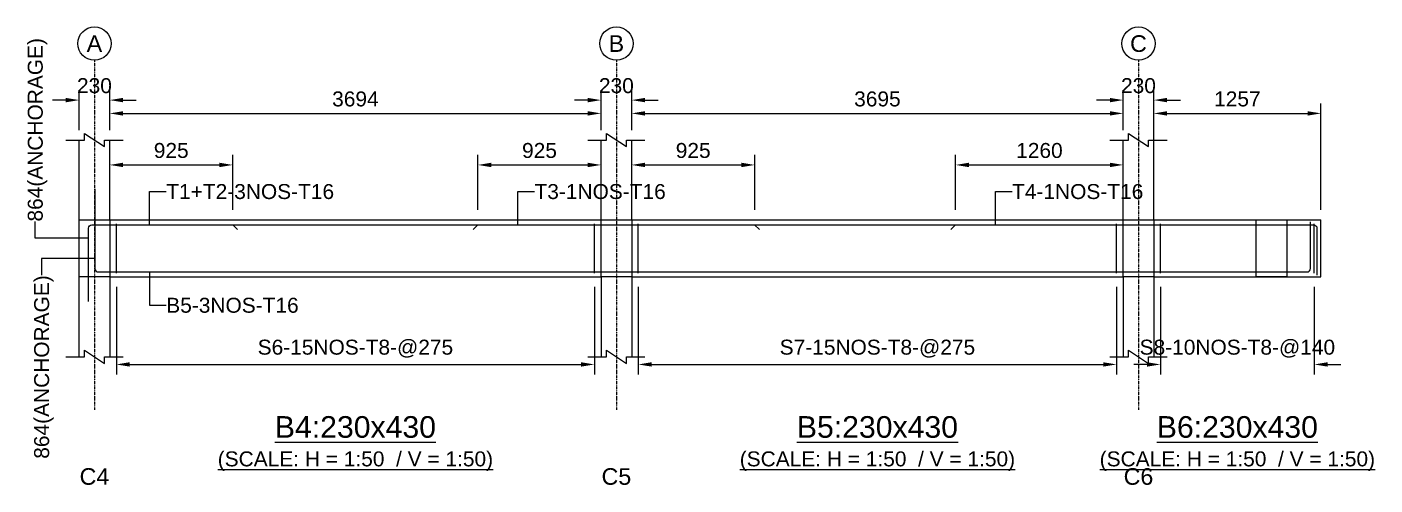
# Model space of a CAD drawing. Header units: inches. Extents: x -816171 to 9366335, y -450961 to 689132.
# Drawn here: x 3454161 to 3474430, y 325307 to 332196 of the extents above; entities that cross this region are included whole.
import ezdxf
from ezdxf.enums import TextEntityAlignment as Align

# ---------------------------------------------------------------- set-up
doc = ezdxf.new("R2010")
doc.units = ezdxf.units.IN
doc.header["$MEASUREMENT"] = 0
doc.linetypes.add('SCCenter', pattern=[1.2, 0.5, -0.3, 0.1, -0.3])
doc.linetypes.add('SCHidden', pattern=[1000, 500, -500])
for name, color, linetype in [('Concrete Line', 2, 'Continuous'), ('Cut Line', 31, 'Continuous'), ('Dimension', 31, 'Continuous'), ('Grid', 8, 'Continuous'), ('Labels', 4, 'Continuous'), ('Labels_Support', 4, 'Continuous'), ('Link', 225, 'Continuous'), ('Reinforcement', 130, 'Continuous'), ('Text', 31, 'Continuous')]:
    doc.layers.add(name, color=color, linetype=linetype)
doc.styles.add('SC-SansSerif', font='SansSerif')
doc.styles.get("Standard").update_dxf_attribs({"font": 'txt.shx'})
doc.dimstyles.new('SCBBSDimStyl', dxfattribs={"dimtxt": 225, "dimasz": 200, "dimexe": 150, "dimexo": 150, "dimgap": 100, "dimtad": 1, "dimtoh": 1, "dimdec": 0, "dimzin": 0, "dimdsep": 46, "dimtxsty": 'SC-SansSerif', "dimcen": 0.09, "dimclrd": 8, "dimclre": 8, "dimclrt": 31, "dimadec": 0, "dimazin": 0, "dimtfac": 1, "dimtdec": 0, "dimtix": 1, "dimtofl": 0, "dimtmove": 0, "dimatfit": 3, "dimfxl": 1, "dimtolj": 1, "dimtzin": 0, "dimarcsym": 0})
doc.dimstyles.get("Standard").update_dxf_attribs({"dimtxt": 0.18, "dimasz": 0.18, "dimexe": 0.18, "dimexo": 0.0625, "dimgap": 0.09, "dimtad": 0, "dimtih": 1, "dimtoh": 1, "dimdec": 4, "dimzin": 0, "dimdsep": 46, "dimtxsty": 'Standard', "dimcen": 0.09, "dimadec": 0, "dimazin": 0, "dimtfac": 1, "dimtdec": 4, "dimtofl": 0, "dimtmove": 0, "dimatfit": 3, "dimfxl": 1, "dimtolj": 1, "dimtzin": 0, "dimarcsym": 0})

# ---------------------------------------------------------------- blocks, each defined once
blk = doc.blocks.new('*D1363')
at = {"layer": 'DEFPOINTS', "color": 0, "transparency": 16777216}
for p in [(3455505, 328436), (3462693, 328436), (3462693, 327121)]:
    blk.add_point(p, dxfattribs=at)
at = {"layer": 'Dimension', "color": 8, "lineweight": -2, "transparency": 16777216}
for p, q in [((3455505, 328286), (3455505, 326971)), ((3462693, 328286), (3462693, 326971)), ((3455705, 327121), (3462493, 327121))]:
    blk.add_line(p, q, dxfattribs=at)
at = {"layer": 'Dimension', "color": 8, "transparency": 16777216}
for points in [[(3455705, 327154), (3455705, 327088), (3455505, 327121)], [(3462493, 327154), (3462493, 327088), (3462693, 327121)]]:
    blk.add_solid(points, dxfattribs=at)
at = {"layer": 'Dimension', "color": 31, "transparency": 16777216, "insert": (3459099, 327358), "char_height": 225, "attachment_point": 5, "style": 'SC-SansSerif'}
blk.add_mtext('\\A1;S6-15NOS-T8-@275', dxfattribs=at)
blk = doc.blocks.new('*D1364')
at = {"layer": 'DEFPOINTS', "color": 0, "transparency": 16777216}
for p in [(3463353, 328436), (3470543, 328436), (3470543, 327121)]:
    blk.add_point(p, dxfattribs=at)
at = {"layer": 'Dimension', "color": 8, "lineweight": -2, "transparency": 16777216}
for p, q in [((3463353, 328286), (3463353, 326971)), ((3470543, 328286), (3470543, 326971)), ((3463553, 327121), (3470343, 327121))]:
    blk.add_line(p, q, dxfattribs=at)
at = {"layer": 'Dimension', "color": 8, "transparency": 16777216}
for points in [[(3463553, 327154), (3463553, 327088), (3463353, 327121)], [(3470343, 327154), (3470343, 327088), (3470543, 327121)]]:
    blk.add_solid(points, dxfattribs=at)
at = {"layer": 'Dimension', "color": 31, "transparency": 16777216, "insert": (3466948, 327358), "char_height": 225, "attachment_point": 5, "style": 'SC-SansSerif'}
blk.add_mtext('\\A1;S7-15NOS-T8-@275', dxfattribs=at)
blk = doc.blocks.new('*D1365')
at = {"layer": 'DEFPOINTS', "color": 0, "transparency": 16777216}
for p in [(3471203, 328436), (3473517, 328436), (3473517, 327121)]:
    blk.add_point(p, dxfattribs=at)
at = {"layer": 'Dimension', "color": 8, "lineweight": -2, "transparency": 16777216}
for p, q in [((3471203, 328286), (3471203, 326971)), ((3473517, 328286), (3473517, 326971)), ((3471003, 327121), (3470803, 327121)), ((3473717, 327121), (3473917, 327121))]:
    blk.add_line(p, q, dxfattribs=at)
at = {"layer": 'Dimension', "color": 8, "transparency": 16777216}
for points in [[(3471003, 327154), (3471003, 327088), (3471203, 327121)], [(3473717, 327154), (3473717, 327088), (3473517, 327121)]]:
    blk.add_solid(points, dxfattribs=at)
at = {"layer": 'Dimension', "color": 31, "transparency": 16777216, "insert": (3472360, 327358), "char_height": 225, "attachment_point": 5, "style": 'SC-SansSerif'}
blk.add_mtext('\\A1;S8-10NOS-T8-@140', dxfattribs=at)
blk = doc.blocks.new('*D1366')
at = {"layer": 'DEFPOINTS', "color": 0, "transparency": 16777216}
for p in [(3457255, 330121), (3455405, 329296), (3457255, 329296)]:
    blk.add_point(p, dxfattribs=at)
at = {"layer": 'Dimension', "color": 8, "lineweight": -2, "transparency": 16777216}
for p, q in [((3455405, 329446), (3455405, 330271)), ((3457255, 329446), (3457255, 330271)), ((3455605, 330121), (3457055, 330121))]:
    blk.add_line(p, q, dxfattribs=at)
at = {"layer": 'Dimension', "color": 8, "transparency": 16777216}
for points in [[(3455605, 330154), (3455605, 330088), (3455405, 330121)], [(3457055, 330154), (3457055, 330088), (3457255, 330121)]]:
    blk.add_solid(points, dxfattribs=at)
at = {"layer": 'Dimension', "color": 31, "transparency": 16777216, "insert": (3456330, 330337), "char_height": 225, "attachment_point": 5, "style": 'SC-SansSerif'}
blk.add_mtext('\\A1;925', dxfattribs=at)
blk = doc.blocks.new('*D1367')
at = {"layer": 'DEFPOINTS', "color": 0, "transparency": 16777216}
for p in [(3462792, 330121), (3460942, 329296), (3462792, 329296)]:
    blk.add_point(p, dxfattribs=at)
at = {"layer": 'Dimension', "color": 8, "lineweight": -2, "transparency": 16777216}
for p, q in [((3460942, 329446), (3460942, 330271)), ((3462792, 329446), (3462792, 330271)), ((3461142, 330121), (3462592, 330121))]:
    blk.add_line(p, q, dxfattribs=at)
at = {"layer": 'Dimension', "color": 8, "transparency": 16777216}
for points in [[(3461142, 330154), (3461142, 330088), (3460942, 330121)], [(3462592, 330154), (3462592, 330088), (3462792, 330121)]]:
    blk.add_solid(points, dxfattribs=at)
at = {"layer": 'Dimension', "color": 31, "transparency": 16777216, "insert": (3461867, 330337), "char_height": 225, "attachment_point": 5, "style": 'SC-SansSerif'}
blk.add_mtext('\\A1;925', dxfattribs=at)
blk = doc.blocks.new('*D1368')
at = {"layer": 'DEFPOINTS', "color": 0, "transparency": 16777216}
for p in [(3465103, 330121), (3463253, 329296), (3465103, 329296)]:
    blk.add_point(p, dxfattribs=at)
at = {"layer": 'Dimension', "color": 8, "lineweight": -2, "transparency": 16777216}
for p, q in [((3463253, 329446), (3463253, 330271)), ((3465103, 329446), (3465103, 330271)), ((3463453, 330121), (3464903, 330121))]:
    blk.add_line(p, q, dxfattribs=at)
at = {"layer": 'Dimension', "color": 8, "transparency": 16777216}
for points in [[(3463453, 330154), (3463453, 330088), (3463253, 330121)], [(3464903, 330154), (3464903, 330088), (3465103, 330121)]]:
    blk.add_solid(points, dxfattribs=at)
at = {"layer": 'Dimension', "color": 31, "transparency": 16777216, "insert": (3464178, 330337), "char_height": 225, "attachment_point": 5, "style": 'SC-SansSerif'}
blk.add_mtext('\\A1;925', dxfattribs=at)
blk = doc.blocks.new('*D1369')
at = {"layer": 'DEFPOINTS', "color": 0, "transparency": 16777216}
for p in [(3470644, 330121), (3468124, 329296), (3470644, 329296)]:
    blk.add_point(p, dxfattribs=at)
at = {"layer": 'Dimension', "color": 8, "lineweight": -2, "transparency": 16777216}
for p, q in [((3468124, 329446), (3468124, 330271)), ((3470644, 329446), (3470644, 330271)), ((3468324, 330121), (3470444, 330121))]:
    blk.add_line(p, q, dxfattribs=at)
at = {"layer": 'Dimension', "color": 8, "transparency": 16777216}
for points in [[(3468324, 330154), (3468324, 330088), (3468124, 330121)], [(3470444, 330154), (3470444, 330088), (3470644, 330121)]]:
    blk.add_solid(points, dxfattribs=at)
at = {"layer": 'Dimension', "color": 31, "transparency": 16777216, "insert": (3469384, 330337), "char_height": 225, "attachment_point": 5, "style": 'SC-SansSerif'}
blk.add_mtext('\\A1;1260', dxfattribs=at)
blk = doc.blocks.new('*D1370')
at = {"layer": 'DEFPOINTS', "color": 0, "transparency": 16777216}
for p in [(3462793, 330896), (3455405, 330496), (3462793, 330496)]:
    blk.add_point(p, dxfattribs=at)
at = {"layer": 'Dimension', "color": 8, "lineweight": -2, "transparency": 16777216}
for p, q in [((3455405, 330646), (3455405, 331046)), ((3462793, 330646), (3462793, 331046)), ((3455605, 330896), (3462593, 330896))]:
    blk.add_line(p, q, dxfattribs=at)
at = {"layer": 'Dimension', "color": 8, "transparency": 16777216}
for points in [[(3455605, 330929), (3455605, 330863), (3455405, 330896)], [(3462593, 330929), (3462593, 330863), (3462793, 330896)]]:
    blk.add_solid(points, dxfattribs=at)
at = {"layer": 'Dimension', "color": 31, "transparency": 16777216, "insert": (3459099, 331112), "char_height": 225, "attachment_point": 5, "style": 'SC-SansSerif'}
blk.add_mtext('\\A1;3694', dxfattribs=at)
blk = doc.blocks.new('*D1371')
at = {"layer": 'DEFPOINTS', "color": 0, "transparency": 16777216}
for p in [(3470643, 330896), (3463253, 330496), (3470643, 330496)]:
    blk.add_point(p, dxfattribs=at)
at = {"layer": 'Dimension', "color": 8, "lineweight": -2, "transparency": 16777216}
for p, q in [((3463253, 330646), (3463253, 331046)), ((3470643, 330646), (3470643, 331046)), ((3463453, 330896), (3470443, 330896))]:
    blk.add_line(p, q, dxfattribs=at)
at = {"layer": 'Dimension', "color": 8, "transparency": 16777216}
for points in [[(3463453, 330929), (3463453, 330863), (3463253, 330896)], [(3470443, 330929), (3470443, 330863), (3470643, 330896)]]:
    blk.add_solid(points, dxfattribs=at)
at = {"layer": 'Dimension', "color": 31, "transparency": 16777216, "insert": (3466948, 331112), "char_height": 225, "attachment_point": 5, "style": 'SC-SansSerif'}
blk.add_mtext('\\A1;3695', dxfattribs=at)
blk = doc.blocks.new('*D1372')
at = {"layer": 'DEFPOINTS', "color": 0, "transparency": 16777216}
for p in [(3473617, 330896), (3471103, 330496), (3473617, 329296)]:
    blk.add_point(p, dxfattribs=at)
at = {"layer": 'Dimension', "color": 8, "lineweight": -2, "transparency": 16777216}
for p, q in [((3471103, 330646), (3471103, 331046)), ((3473617, 329446), (3473617, 331046)), ((3471303, 330896), (3473417, 330896))]:
    blk.add_line(p, q, dxfattribs=at)
at = {"layer": 'Dimension', "color": 8, "transparency": 16777216}
for points in [[(3471303, 330929), (3471303, 330863), (3471103, 330896)], [(3473417, 330929), (3473417, 330863), (3473617, 330896)]]:
    blk.add_solid(points, dxfattribs=at)
at = {"layer": 'Dimension', "color": 31, "transparency": 16777216, "insert": (3472360, 331112), "char_height": 225, "attachment_point": 5, "style": 'SC-SansSerif'}
blk.add_mtext('\\A1;1257', dxfattribs=at)
blk = doc.blocks.new('*D1373')
at = {"layer": 'DEFPOINTS', "color": 0, "transparency": 16777216}
for p in [(3455405, 331096), (3454945, 330496), (3455405, 330496)]:
    blk.add_point(p, dxfattribs=at)
at = {"layer": 'Dimension', "color": 8, "lineweight": -2, "transparency": 16777216}
for p, q in [((3454945, 330646), (3454945, 331246)), ((3455405, 330646), (3455405, 331246)), ((3454745, 331096), (3454545, 331096)), ((3455605, 331096), (3455805, 331096))]:
    blk.add_line(p, q, dxfattribs=at)
at = {"layer": 'Dimension', "color": 8, "transparency": 16777216}
for points in [[(3454745, 331129), (3454745, 331063), (3454945, 331096)], [(3455605, 331129), (3455605, 331063), (3455405, 331096)]]:
    blk.add_solid(points, dxfattribs=at)
at = {"layer": 'Dimension', "color": 31, "transparency": 16777216, "insert": (3455175, 331312), "char_height": 225, "attachment_point": 5, "style": 'SC-SansSerif'}
blk.add_mtext('\\A1;230', dxfattribs=at)
blk = doc.blocks.new('*D1374')
at = {"layer": 'DEFPOINTS', "color": 0, "transparency": 16777216}
for p in [(3463253, 331096), (3462793, 330496), (3463253, 330496)]:
    blk.add_point(p, dxfattribs=at)
at = {"layer": 'Dimension', "color": 8, "lineweight": -2, "transparency": 16777216}
for p, q in [((3462793, 330646), (3462793, 331246)), ((3463253, 330646), (3463253, 331246)), ((3462593, 331096), (3462393, 331096)), ((3463453, 331096), (3463653, 331096))]:
    blk.add_line(p, q, dxfattribs=at)
at = {"layer": 'Dimension', "color": 8, "transparency": 16777216}
for points in [[(3462593, 331129), (3462593, 331063), (3462793, 331096)], [(3463453, 331129), (3463453, 331063), (3463253, 331096)]]:
    blk.add_solid(points, dxfattribs=at)
at = {"layer": 'Dimension', "color": 31, "transparency": 16777216, "insert": (3463023, 331312), "char_height": 225, "attachment_point": 5, "style": 'SC-SansSerif'}
blk.add_mtext('\\A1;230', dxfattribs=at)
blk = doc.blocks.new('*D1375')
at = {"layer": 'DEFPOINTS', "color": 0, "transparency": 16777216}
for p in [(3471103, 331096), (3470643, 330496), (3471103, 329296)]:
    blk.add_point(p, dxfattribs=at)
at = {"layer": 'Dimension', "color": 8, "lineweight": -2, "transparency": 16777216}
for p, q in [((3470643, 330646), (3470643, 331246)), ((3471103, 329446), (3471103, 331246)), ((3470443, 331096), (3470243, 331096)), ((3471303, 331096), (3471503, 331096))]:
    blk.add_line(p, q, dxfattribs=at)
at = {"layer": 'Dimension', "color": 8, "transparency": 16777216}
for points in [[(3470443, 331129), (3470443, 331063), (3470643, 331096)], [(3471303, 331129), (3471303, 331063), (3471103, 331096)]]:
    blk.add_solid(points, dxfattribs=at)
at = {"layer": 'Dimension', "color": 31, "transparency": 16777216, "insert": (3470873, 331312), "char_height": 225, "attachment_point": 5, "style": 'SC-SansSerif'}
blk.add_mtext('\\A1;230', dxfattribs=at)

msp = doc.modelspace()

# ---------------------------------------------------------------- linework, layer by layer
at = {"layer": 'Concrete Line'}
for p, q in [((3454945.0308, 327235.86204), (3454945.0308, 330495.86204)), ((3455405.0308, 329295.86204), (3455405.0308, 330495.86204)), ((3462793.0308, 329295.86204), (3462793.0308, 330495.86204)), ((3463253.0308, 329295.86204), (3463253.0308, 330495.86204)), ((3470643.0308, 329295.86204), (3470643.0308, 330495.86204)), ((3471103.0308, 329295.86204), (3471103.0308, 330495.86204)), ((3473617.0308, 328435.86204), (3473617.0308, 329295.86204)), ((3455405.0308, 328435.86204), (3455405.0308, 327235.86204)), ((3462793.0308, 328435.86204), (3462793.0308, 327235.86204)), ((3463253.0308, 328435.86204), (3463253.0308, 327235.86204)), ((3470643.0308, 328435.86204), (3470643.0308, 327235.86204)), ((3471103.0308, 328435.86204), (3471103.0308, 327235.86204))]:
    msp.add_line(p, q, dxfattribs=at)
for points in [[(3454945.0308, 329295.86204), (3455405.0308, 329295.86204), (3455405.0308, 329295.86204), (3455405.0308, 328435.86204), (3455405.0308, 328435.86204), (3454945.0308, 328435.86204), (3454945.0308, 328435.86204), (3454945.0308, 329295.86204)], [(3462793.0308, 329295.86204), (3463253.0308, 329295.86204), (3463253.0308, 329295.86204), (3463253.0308, 328435.86204), (3463253.0308, 328435.86204), (3462793.0308, 328435.86204), (3462793.0308, 328435.86204), (3462793.0308, 329295.86204)], [(3470643.0308, 329295.86204), (3471103.0308, 329295.86204), (3471103.0308, 329295.86204), (3471103.0308, 328435.86204), (3471103.0308, 328435.86204), (3470643.0308, 328435.86204), (3470643.0308, 328435.86204), (3470643.0308, 329295.86204)], [(3472643.0308, 329295.86204), (3473103.0308, 329295.86204), (3473103.0308, 329295.86204), (3473103.0308, 328435.86204), (3473103.0308, 328435.86204), (3472643.0308, 328435.86204), (3472643.0308, 328435.86204), (3472643.0308, 329295.86204)]]:
    msp.add_lwpolyline(points, close=True, dxfattribs=at)
at = {"layer": 'Concrete Line', "linetype": 'SCHidden'}
for points in [[(3454945.0308, 329295.86204), (3455405.0308, 329295.86204), (3455405.0308, 329295.86204), (3455405.0308, 328435.86204), (3455405.0308, 328435.86204), (3454945.0308, 328435.86204), (3454945.0308, 328435.86204), (3454945.0308, 329295.86204)], [(3462793.0308, 329295.86204), (3463253.0308, 329295.86204), (3463253.0308, 329295.86204), (3463253.0308, 328435.86204), (3463253.0308, 328435.86204), (3462793.0308, 328435.86204), (3462793.0308, 328435.86204), (3462793.0308, 329295.86204)], [(3470643.0308, 329295.86204), (3471103.0308, 329295.86204), (3471103.0308, 329295.86204), (3471103.0308, 328435.86204), (3471103.0308, 328435.86204), (3470643.0308, 328435.86204), (3470643.0308, 328435.86204), (3470643.0308, 329295.86204)], [(3472643.0308, 329295.86204), (3473103.0308, 329295.86204), (3473103.0308, 329295.86204), (3473103.0308, 328435.86204), (3473103.0308, 328435.86204), (3472643.0308, 328435.86204), (3472643.0308, 328435.86204), (3472643.0308, 329295.86204)]]:
    msp.add_lwpolyline(points, close=True, dxfattribs=at)
at = {"layer": 'Concrete Line'}
for points in [[(3455405.0308, 329295.86204), (3462793.0308, 329295.86204)], [(3463253.0308, 329295.86204), (3470643.0308, 329295.86204)], [(3471103.0308, 329295.86204), (3473617.0308, 329295.86204)], [(3455405.0308, 328435.86204), (3462793.0308, 328435.86204)], [(3463253.0308, 328435.86204), (3470643.0308, 328435.86204)], [(3471103.0308, 328435.86204), (3473617.0308, 328435.86204)]]:
    msp.add_lwpolyline(points, dxfattribs=at)
at = {"layer": 'Cut Line'}
for points in [[(3454745.0308, 330495.86204), (3455025.0308, 330495.86204), (3455025.0308, 330595.86204), (3455325.0308, 330395.86204), (3455325.0308, 330495.86204), (3455605.0308, 330495.86204)], [(3462593.0308, 330495.86204), (3462873.0308, 330495.86204), (3462873.0308, 330595.86204), (3463173.0308, 330395.86204), (3463173.0308, 330495.86204), (3463453.0308, 330495.86204)], [(3470443.0308, 330495.86204), (3470723.0308, 330495.86204), (3470723.0308, 330595.86204), (3471023.0308, 330395.86204), (3471023.0308, 330495.86204), (3471303.0308, 330495.86204)], [(3454745.0308, 327235.86204), (3455025.0308, 327235.86204), (3455025.0308, 327335.86204), (3455325.0308, 327135.86204), (3455325.0308, 327235.86204), (3455605.0308, 327235.86204)], [(3462593.0308, 327235.86204), (3462873.0308, 327235.86204), (3462873.0308, 327335.86204), (3463173.0308, 327135.86204), (3463173.0308, 327235.86204), (3463453.0308, 327235.86204)], [(3470443.0308, 327235.86204), (3470723.0308, 327235.86204), (3470723.0308, 327335.86204), (3471023.0308, 327135.86204), (3471023.0308, 327235.86204), (3471303.0308, 327235.86204)]]:
    msp.add_lwpolyline(points, dxfattribs=at)
at = {"layer": 'Grid', "linetype": 'SCCenter'}
for p, q in [((3455175.0308, 331695.86204), (3455175.0308, 326435.86204)), ((3463023.0308, 331695.86204), (3463023.0308, 326435.86204)), ((3470873.0308, 331695.86204), (3470873.0308, 326435.86204))]:
    msp.add_line(p, q, dxfattribs=at)
at = {"layer": 'Grid'}
for centre in [(3455175.0308, 331945.86204), (3463023.0308, 331945.86204), (3470873.0308, 331945.86204)]:
    msp.add_circle(centre, 250, dxfattribs=at)
at = {"layer": 'Link'}
for p, q in [((3455505.0308, 328495.86204), (3455505.0308, 329235.86204)), ((3462693.0308, 328495.86204), (3462693.0308, 329235.86204)), ((3463353.0308, 328495.86204), (3463353.0308, 329235.86204)), ((3470543.0308, 328495.86204), (3470543.0308, 329235.86204)), ((3471203.0308, 328495.86204), (3471203.0308, 329235.86204)), ((3473517.0308, 328495.86204), (3473517.0308, 329235.86204))]:
    msp.add_line(p, q, dxfattribs=at)
at = {"layer": 'Reinforcement'}
for points in [[(3455181.0308, 329759.86204), (3455181.0308, 328561.86204, 0.4142135624), (3455231.0308, 328511.86204), (3473410.54022, 328511.86204, 0.4142134778), (3473460.54022, 328561.86204), (3473460.54022, 329265.86204)], [(3455085.0308, 328067.86204), (3455085.0308, 329169.86204, -0.4142135624), (3455135.0308, 329219.86204), (3457255.0308, 329219.86204), (3457325.74148, 329149.15136)], [(3455085.0308, 328067.86204), (3455085.0308, 329169.86204, -0.4142135624), (3455135.0308, 329219.86204), (3473506.54022, 329219.86204, -0.4142134778), (3473556.54022, 329169.86204), (3473556.54022, 328465.86204)], [(3468051.82954, 329149.15136), (3468122.54022, 329219.86204), (3473506.54022, 329219.86204, -0.4142134778), (3473556.54022, 329169.86204), (3473556.54022, 328465.86204)]]:
    msp.add_lwpolyline(points, format="xyb", dxfattribs=at)
msp.add_lwpolyline([(3460871.32483, 329149.15136), (3460942.03551, 329219.86204), (3465102.03551, 329219.86204), (3465172.74619, 329149.15136)], dxfattribs=at)

# ---------------------------------------------------------------- texts
at = {"layer": 'Grid', "style": 'SC-SansSerif'}
for s, p in [('A', (3455175.0308, 331945.86204)), ('B', (3463023.0308, 331945.86204)), ('C', (3470873.0308, 331945.86204))]:
    msp.add_text(s, height=250, dxfattribs=at).set_placement(p, align=Align.MIDDLE)
at = {"layer": 'Labels', "style": 'SC-SansSerif'}
for s, p in [('%%uB4:230x430', (3459099.0308, 325920.86204)), ('%%uB5:230x430', (3466948.0308, 325920.86204)), ('%%uB6:230x430', (3472360.0308, 325920.86204))]:
    msp.add_text(s, height=325, dxfattribs=at).set_placement(p, align=Align.BOTTOM_CENTER)
at = {"layer": 'Labels_Support', "style": 'SC-SansSerif'}
for s, p in [('C4', (3455175.0308, 325235.86204)), ('C5', (3463023.0308, 325235.86204)), ('C6', (3470873.0308, 325235.86204))]:
    msp.add_text(s, height=250, dxfattribs=at).set_placement(p, align=Align.BOTTOM_CENTER)
at = {"layer": 'Text', "style": 'SC-SansSerif'}
msp.add_text('864(ANCHORAGE)', height=225, rotation=90, dxfattribs=at).set_placement((3454285.0308, 329269.86204), align=Align.MIDDLE_LEFT)
for s, p in [('T1+T2-3NOS-T16', (3456255.0308, 329720.86204)), ('T3-1NOS-T16', (3461792.03551, 329720.86204)), ('T4-1NOS-T16', (3468972.54022, 329720.86204)), ('B5-3NOS-T16', (3456255.0308, 328010.86204))]:
    msp.add_text(s, height=225, dxfattribs=at).set_placement(p, align=Align.MIDDLE_LEFT)
msp.add_text('864(ANCHORAGE)', height=225, rotation=90, dxfattribs=at).set_placement((3454381.0308, 328461.86204), align=Align.MIDDLE_RIGHT)
for p in [(3459099.0308, 325520.86204), (3466948.0308, 325520.86204), (3472360.0308, 325520.86204)]:
    msp.add_text('%%u(SCALE: H = 1:50  / V = 1:50)', height=225, dxfattribs=at).set_placement(p, align=Align.BOTTOM_CENTER)

# ---------------------------------------------------------------- dimensions: what is measured, and where the dimension line sits
at = {"layer": 'Dimension'}
for base, p1, p2, text, picture, middle in [((3455405.0308, 331095.86204), (3454945.0308, 330495.86204), (3455405.0308, 330495.86204), '230', '*D1373', (3455175.0308, 331311.91142)), ((3463253.0308, 331095.86204), (3462793.0308, 330495.86204), (3463253.0308, 330495.86204), '230', '*D1374', (3463023.0308, 331311.91142)), ((3471103.0308, 331095.86204), (3470643.0308, 330495.86204), (3471103.0308, 329295.86204), '230', '*D1375', (3470873.0308, 331311.91142)), ((3462793.0308, 330895.86204), (3455405.0308, 330495.86204), (3462793.0308, 330495.86204), '3694', '*D1370', (3459099.0308, 331111.91142)), ((3470643.0308, 330895.86204), (3463253.0308, 330495.86204), (3470643.0308, 330495.86204), '3695', '*D1371', (3466948.0308, 331111.91142)), ((3473617.0308, 330895.86204), (3471103.0308, 330495.86204), (3473617.0308, 329295.86204), '1257', '*D1372', (3472360.0308, 331111.7571)), ((3457255.0308, 330120.86204), (3455405.0308, 329295.86204), (3457255.0308, 329295.86204), '925', '*D1366', (3456330.0308, 330336.7571)), ((3462792.0355, 330120.86204), (3460942.0355, 329295.86204), (3462792.0355, 329295.86204), '925', '*D1367', (3461867.0355, 330336.7571)), ((3465103.0308, 330120.86204), (3463253.0308, 329295.86204), (3465103.0308, 329295.86204), '925', '*D1368', (3464178.0308, 330336.7571)), ((3470643.5355, 330120.86204), (3468123.5355, 329295.86204), (3470643.5355, 329295.86204), '1260', '*D1369', (3469383.5355, 330336.91142)), ((3462693.0308, 327120.86204), (3455505.0308, 328435.86204), (3462693.0308, 328435.86204), 'S6-15NOS-T8-@275', '*D1363', (3459099.0308, 327357.59043)), ((3470543.0308, 327120.86204), (3463353.0308, 328435.86204), (3470543.0308, 328435.86204), 'S7-15NOS-T8-@275', '*D1364', (3466948.0308, 327357.59043)), ((3473517.0308, 327120.86204), (3471203.0308, 328435.86204), (3473517.0308, 328435.86204), 'S8-10NOS-T8-@140', '*D1365', (3472360.0308, 327357.59043))]:
    dim = msp.add_linear_dim(base=base, p1=p1, p2=p2, text=text, dimstyle='SCBBSDimStyl', dxfattribs=at)
    dim.commit()
    dim.dimension.update_dxf_attribs({"geometry": picture, "text_midpoint": middle})

# ---------------------------------------------------------------- leaders
at = {"layer": 'Dimension', "color": 8}
for points in [[(3456005.0308, 329219.86204), (3456005.0308, 329720.86204), (3456255.0308, 329720.86204)], [(3461542.03551, 329219.86204), (3461542.03551, 329720.86204), (3461792.03551, 329720.86204)], [(3468722.54022, 329219.86204), (3468722.54022, 329720.86204), (3468972.54022, 329720.86204)], [(3455085.0308, 329019.86204), (3454285.0308, 329019.86204), (3454285.0308, 329269.86204)], [(3455181.0308, 328711.86204), (3454381.0308, 328711.86204), (3454381.0308, 328461.86204)], [(3456005.0308, 328511.86204), (3456005.0308, 328010.86204), (3456255.0308, 328010.86204)]]:
    msp.add_leader(points, dimstyle='Standard', dxfattribs=at)

doc.saveas('drawing.dxf')
